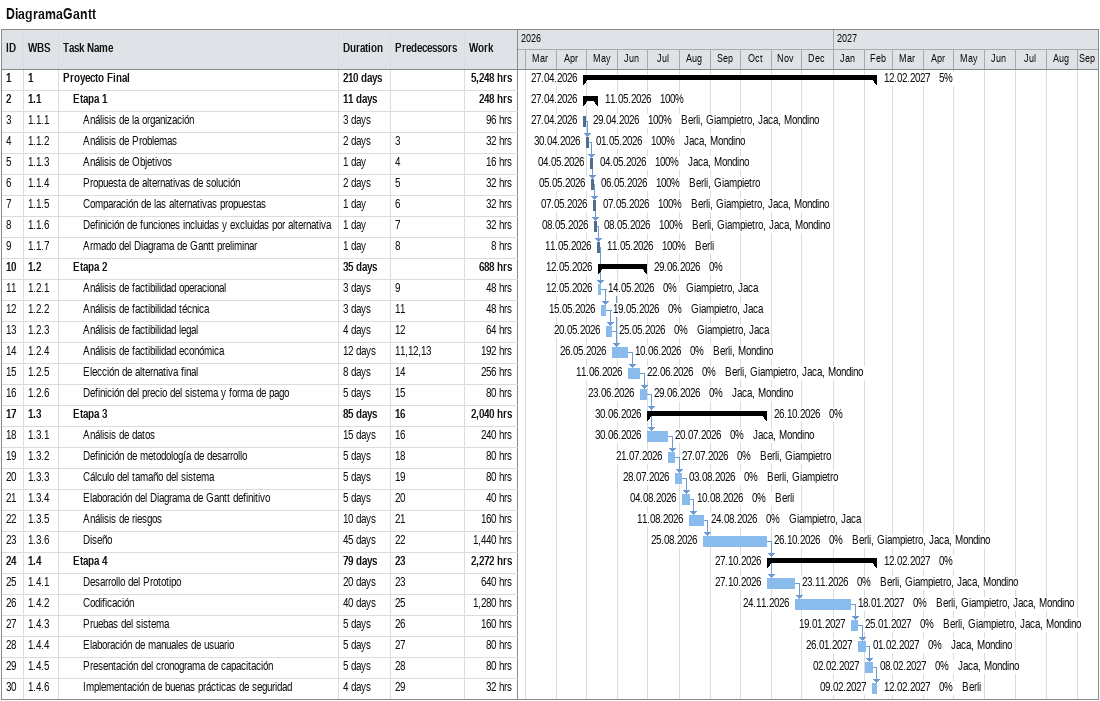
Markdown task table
DiagramaGantt

| ID | WBS | Task | Duration | Start | Finish | Predecessors | Resources | % complete | Work (h) |
|---|---|---|---|---|---|---|---|---|---|
| 1 | 1 | **Proyecto Final** | 210d | 2026-04-27 | 2027-02-12 |  |  | 5 | 5248 |
| 2 | 1.1 | **Etapa 1** | 11d | 2026-04-27 | 2026-05-11 |  |  | 100 | 248 |
| 3 | 1.1.1 | Análisis de la organización | 3d | 2026-04-27 | 2026-04-29 |  | Berli, Giampietro, Jaca, Mondino | 100 | 96 |
| 4 | 1.1.2 | Análisis de Problemas | 2d | 2026-04-30 | 2026-05-01 | 3 | Jaca, Mondino | 100 | 32 |
| 5 | 1.1.3 | Análisis de Objetivos | 1d | 2026-05-04 | 2026-05-04 | 4 | Jaca, Mondino | 100 | 16 |
| 6 | 1.1.4 | Propuesta de alternativas de solución | 2d | 2026-05-05 | 2026-05-06 | 5 | Berli, Giampietro | 100 | 32 |
| 7 | 1.1.5 | Comparación de las alternativas propuestas | 1d | 2026-05-07 | 2026-05-07 | 6 | Berli, Giampietro, Jaca, Mondino | 100 | 32 |
| 8 | 1.1.6 | Definición de funciones incluidas y excluidas por alternativa | 1d | 2026-05-08 | 2026-05-08 | 7 | Berli, Giampietro, Jaca, Mondino | 100 | 32 |
| 9 | 1.1.7 | Armado del Diagrama de Gantt preliminar | 1d | 2026-05-11 | 2026-05-11 | 8 | Berli | 100 | 8 |
| 10 | 1.2 | **Etapa 2** | 35d | 2026-05-12 | 2026-06-29 |  |  | 0 | 688 |
| 11 | 1.2.1 | Análisis de factibilidad operacional | 3d | 2026-05-12 | 2026-05-14 | 9 | Giampietro, Jaca | 0 | 48 |
| 12 | 1.2.2 | Análisis de factibilidad técnica | 3d | 2026-05-15 | 2026-05-19 | 11 | Giampietro, Jaca | 0 | 48 |
| 13 | 1.2.3 | Análisis de factibilidad legal | 4d | 2026-05-20 | 2026-05-25 | 12 | Giampietro, Jaca | 0 | 64 |
| 14 | 1.2.4 | Análisis de factibilidad económica | 12d | 2026-05-26 | 2026-06-10 | 11, 12, 13 | Berli, Mondino | 0 | 192 |
| 15 | 1.2.5 | Elección de alternativa final | 8d | 2026-06-11 | 2026-06-22 | 14 | Berli, Giampietro, Jaca, Mondino | 0 | 256 |
| 16 | 1.2.6 | Definición del precio del sistema y forma de pago | 5d | 2026-06-23 | 2026-06-29 | 15 | Jaca, Mondino | 0 | 80 |
| 17 | 1.3 | **Etapa 3** | 85d | 2026-06-30 | 2026-10-26 | 16 |  | 0 | 2040 |
| 18 | 1.3.1 | Análisis de datos | 15d | 2026-06-30 | 2026-07-20 | 16 | Jaca, Mondino | 0 | 240 |
| 19 | 1.3.2 | Definición de metodología de desarrollo | 5d | 2026-07-21 | 2026-07-27 | 18 | Berli, Giampietro | 0 | 80 |
| 20 | 1.3.3 | Cálculo del tamaño del sistema | 5d | 2026-07-28 | 2026-08-03 | 19 | Berli, Giampietro | 0 | 80 |
| 21 | 1.3.4 | Elaboración del Diagrama de Gantt definitivo | 5d | 2026-08-04 | 2026-08-10 | 20 | Berli | 0 | 40 |
| 22 | 1.3.5 | Análisis de riesgos | 10d | 2026-08-11 | 2026-08-24 | 21 | Giampietro, Jaca | 0 | 160 |
| 23 | 1.3.6 | Diseño | 45d | 2026-08-25 | 2026-10-26 | 22 | Berli, Giampietro, Jaca, Mondino | 0 | 1440 |
| 24 | 1.4 | **Etapa 4** | 79d | 2026-10-27 | 2027-02-12 | 23 |  | 0 | 2272 |
| 25 | 1.4.1 | Desarrollo del Prototipo | 20d | 2026-10-27 | 2026-11-23 | 23 | Berli, Giampietro, Jaca, Mondino | 0 | 640 |
| 26 | 1.4.2 | Codificación | 40d | 2026-11-24 | 2027-01-18 | 25 | Berli, Giampietro, Jaca, Mondino | 0 | 1280 |
| 27 | 1.4.3 | Pruebas del sistema | 5d | 2027-01-19 | 2027-01-25 | 26 | Berli, Giampietro, Jaca, Mondino | 0 | 160 |
| 28 | 1.4.4 | Elaboración de manuales de usuario | 5d | 2027-01-26 | 2027-02-01 | 27 | Jaca, Mondino | 0 | 80 |
| 29 | 1.4.5 | Presentación del cronograma de capacitación | 5d | 2027-02-02 | 2027-02-08 | 28 | Jaca, Mondino | 0 | 80 |
| 30 | 1.4.6 | Implementación de buenas prácticas de seguridad | 4d | 2027-02-09 | 2027-02-12 | 29 | Berli | 0 | 32 |
